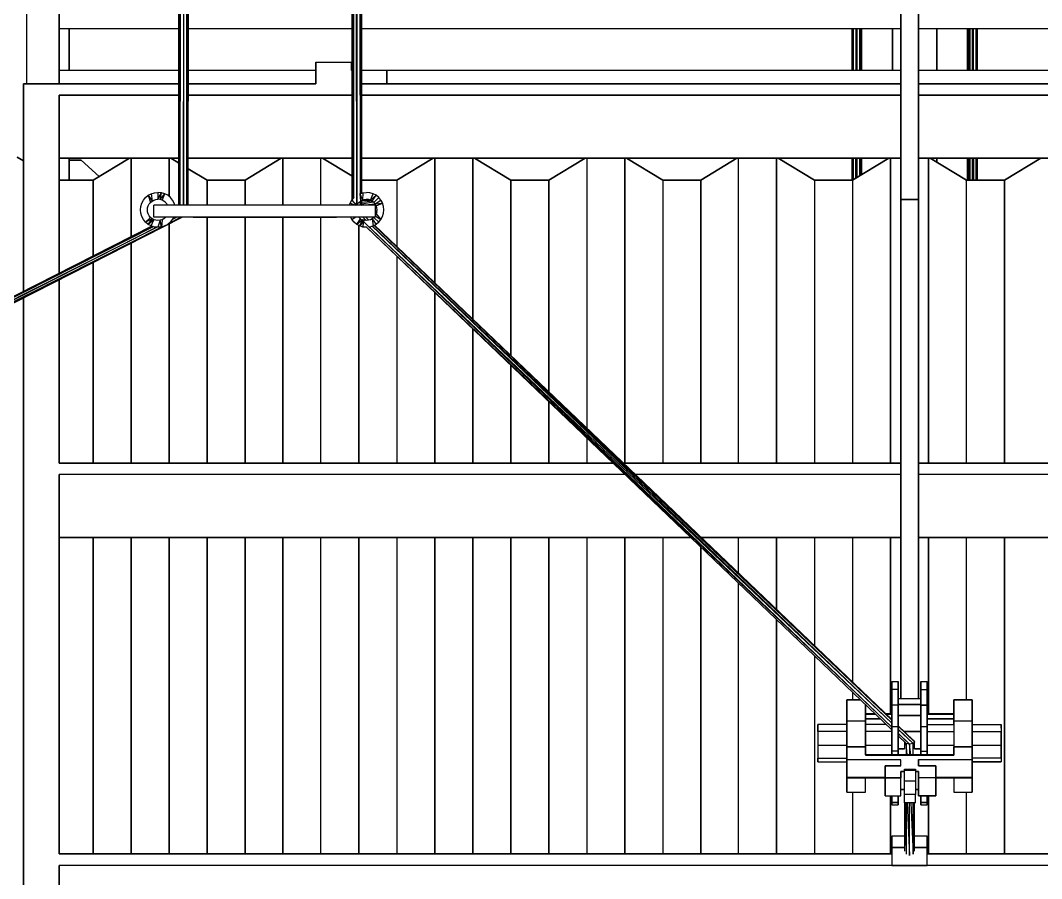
# Model space of a CAD drawing. Extents: x -32 to 51.8, y -51.6 to -5.5.
# Drawn here: x -14.741 to -12.436, y -44.652 to -42.716 of the extents above; entities that cross this region are included whole.
import ezdxf

# ---------------------------------------------------------------- set-up
doc = ezdxf.new("R2010")
doc.units = 0
doc.header["$MEASUREMENT"] = 0
doc.layers.get('0').update_dxf_attribs({"linetype": 'CONTINUOUS'})
doc.layers.add('hachures', color=5, linetype='CONTINUOUS')

msp = doc.modelspace()

# ---------------------------------------------------------------- linework, layer by layer
for p, q in [((-14.3803, -38.3843), (-14.3844, -43.1334)), ((-14.3836, -38.3844), (-14.3844, -43.1334)), ((-14.3803, -38.3843), (-14.3811, -43.1334)), ((-14.3723, -38.3843), (-14.3811, -43.1334)), ((-14.3723, -38.3843), (-14.3731, -43.1334)), ((-14.3731, -43.1334), (-14.3644, -38.3843)), ((-14.3652, -43.1334), (-14.3644, -38.3843)), ((-14.3652, -43.1334), (-14.3611, -38.3844)), ((-14.3619, -43.1334), (-14.3611, -38.3844)), ((-13.9893, -43.1177), (-13.9937, -38.3844)), ((-13.9937, -38.3844), (-13.9926, -43.1217)), ((-13.9814, -43.1334), (-13.9904, -38.3844)), ((-13.9904, -38.3844), (-13.9893, -43.1177)), ((-13.9735, -43.1068), (-13.9825, -38.3845)), ((-13.9825, -38.3845), (-13.9813, -43.1334)), ((-13.9734, -43.1068), (-13.9745, -38.3844)), ((-13.9701, -43.1058), (-13.9745, -38.3844)), ((-13.9701, -43.1058), (-13.9712, -38.3844)), ((-12.7536, -43.1207), (-12.7536, -41.2391)), ((-12.7536, -41.2391), (-12.7536, -43.1207)), ((-12.714, -43.1207), (-12.714, -41.2391)), ((-12.714, -41.2391), (-12.714, -43.1207)), ((-12.7536, -41.2813), (-12.7536, -43.0952)), ((-12.7536, -43.0952), (-12.7536, -42.5372)), ((-14.7272, -42.6379), (-14.7272, -42.8592)), ((-14.6538, -42.6379), (-14.6538, -42.8292)), ((-14.6538, -42.8592), (-14.6538, -42.6379)), ((-14.6538, -42.6379), (-14.6538, -42.8592)), ((-12.7536, -42.6379), (-12.7536, -43.1375)), ((-14.3843, -42.7353), (-14.6538, -42.7353)), ((-14.6308, -42.7353), (-14.6308, -42.8292)), ((-14.6308, -42.7353), (-14.6308, -42.8292)), ((-14.6308, -42.8292), (-14.6308, -42.7353)), ((-13.9927, -42.7353), (-14.3618, -42.7353)), ((-12.7536, -42.7353), (-13.9702, -42.7353)), ((-12.8643, -42.7353), (-12.8643, -42.8292)), ((-12.8617, -42.8292), (-12.8616, -42.7353)), ((-12.861, -42.7353), (-12.861, -42.8292)), ((-12.8547, -42.8292), (-12.8546, -42.7353)), ((-12.853, -42.7353), (-12.853, -42.8292)), ((-12.8466, -42.7353), (-12.8467, -42.8292)), ((-12.8451, -42.7353), (-12.8451, -42.8292)), ((-12.8424, -42.7353), (-12.8425, -42.8292)), ((-12.8418, -42.8292), (-12.8418, -42.7353)), ((-12.7723, -42.7353), (-12.7723, -42.8292)), ((-12.7723, -42.8292), (-12.7723, -42.7353)), ((-12.7723, -42.8292), (-12.7723, -42.7353)), ((-12.7723, -42.8292), (-12.7723, -42.7353)), ((-12.7723, -42.8292), (-12.7723, -42.7353)), ((-10.8138, -42.7353), (-12.714, -42.7353)), ((-12.6723, -42.7353), (-12.6723, -42.8292)), ((-12.6723, -42.8292), (-12.6723, -42.7353)), ((-12.6028, -42.8292), (-12.6028, -42.7353)), ((-12.6022, -42.8292), (-12.6022, -42.7353)), ((-12.5995, -42.8292), (-12.5995, -42.7353)), ((-12.598, -42.7353), (-12.5979, -42.8292)), ((-12.5916, -42.8292), (-12.5916, -42.7353)), ((-12.5901, -42.7353), (-12.59, -42.8292)), ((-12.5836, -42.8292), (-12.5836, -42.7353)), ((-12.583, -42.7353), (-12.583, -42.8292)), ((-12.5803, -42.8292), (-12.5803, -42.7353)), ((-14.0738, -42.8105), (-14.0738, -42.8592)), ((-14.0738, -42.8592), (-14.0738, -42.8105)), ((-14.0738, -42.8105), (-13.9938, -42.8105)), ((-14.0738, -42.8105), (-14.0738, -42.8592)), ((-13.9938, -42.8105), (-13.9938, -42.8292)), ((-13.9938, -42.8292), (-13.9938, -42.8105)), ((-13.9938, -42.8105), (-13.9938, -42.8292)), ((-14.3843, -42.8292), (-14.6538, -42.8292)), ((-14.6538, -42.8592), (-14.6538, -42.8292)), ((-14.0738, -42.8292), (-14.3618, -42.8292)), ((-13.9927, -42.8292), (-13.9938, -42.8292)), ((-13.9138, -42.8292), (-13.9702, -42.8292)), ((-12.7536, -42.8292), (-13.9138, -42.8292)), ((-13.9138, -42.8592), (-13.9138, -42.8292)), ((-13.9138, -42.8292), (-13.9138, -42.8592)), ((-11.5538, -42.8292), (-12.714, -42.8292)), ((-14.6538, -42.8592), (-14.7338, -42.8592)), ((-14.7338, -42.8851), (-14.7338, -42.8592)), ((-14.7338, -42.8592), (-14.6538, -42.8592)), ((-14.7338, -42.8592), (-14.7338, -42.8851)), ((-14.7338, -42.8638), (-14.7338, -42.8854)), ((-14.7338, -42.8638), (-14.7338, -42.8638)), ((-14.7338, -42.8854), (-14.7338, -42.8638)), ((-14.3843, -42.8592), (-14.6538, -42.8592)), ((-14.6538, -42.8592), (-14.3843, -42.8592)), ((-14.0738, -42.8592), (-14.3618, -42.8592)), ((-14.3618, -42.8592), (-14.0738, -42.8592)), ((-13.9938, -42.8592), (-13.9927, -42.8592)), ((-13.9927, -42.8592), (-13.9938, -42.8592)), ((-13.9702, -42.8592), (-12.7536, -42.8592)), ((-12.7536, -42.8592), (-13.9702, -42.8592)), ((-12.714, -42.8592), (-11.4738, -42.8592)), ((-11.4738, -42.8592), (-12.714, -42.8592)), ((-14.7338, -42.8851), (-14.7338, -43.0011)), ((-14.7338, -43.3272), (-14.7338, -42.8851)), ((-14.7338, -43.0011), (-14.7338, -42.8851)), ((-14.7338, -42.8851), (-14.7338, -43.3272)), ((-14.7338, -42.8854), (-14.7338, -42.918)), ((-14.7338, -42.8854), (-14.7338, -42.8854)), ((-14.7338, -42.918), (-14.7338, -42.8854)), ((-14.7338, -42.8854), (-14.7338, -42.8854)), ((-14.3843, -42.8851), (-14.6538, -42.8851)), ((-14.6538, -42.8851), (-14.6538, -43.2867)), ((-14.6538, -42.8851), (-14.6538, -42.8851)), ((-14.6538, -42.8851), (-14.3843, -42.8851)), ((-14.6538, -43.2867), (-14.6538, -42.8851)), ((-14.0738, -42.8851), (-14.3618, -42.8851)), ((-14.3618, -42.8851), (-14.0738, -42.8851)), ((-13.9938, -42.8851), (-14.0738, -42.8851)), ((-14.0738, -42.8851), (-13.9938, -42.8851)), ((-13.9926, -42.8851), (-13.9938, -42.8851)), ((-13.9938, -42.8851), (-13.9926, -42.8851)), ((-12.7536, -42.8851), (-13.9702, -42.8851)), ((-13.9702, -42.8851), (-12.7536, -42.8851)), ((-11.4738, -42.8851), (-12.714, -42.8851)), ((-12.714, -42.8851), (-11.4738, -42.8851)), ((-14.7338, -42.918), (-14.7338, -42.9425)), ((-14.7338, -42.918), (-14.7338, -42.918)), ((-14.7338, -42.918), (-14.7338, -42.918)), ((-14.7338, -42.9425), (-14.7338, -42.9425)), ((-14.7338, -42.9425), (-14.7338, -42.9446)), ((-14.7338, -42.9446), (-14.7338, -42.9446)), ((-14.7338, -43.0011), (-14.7338, -43.0011)), ((-14.7338, -43.0011), (-14.7338, -43.0011)), ((-14.7338, -43.0011), (-14.7338, -43.027)), ((-14.7338, -43.027), (-14.7338, -43.0011)), ((-14.7338, -43.0334), (-14.7482, -43.0247)), ((-14.7482, -43.0247), (-14.7338, -43.0334)), ((-14.7338, -43.027), (-14.7338, -43.3272)), ((-14.7338, -43.3272), (-14.7338, -43.027)), ((-14.6538, -43.027), (-14.3844, -43.027)), ((-14.3844, -43.027), (-14.6538, -43.027)), ((-14.6308, -43.027), (-14.6308, -43.0764)), ((-14.6308, -43.027), (-14.6308, -43.0764)), ((-14.6308, -43.0764), (-14.6308, -43.027)), ((-14.6041, -43.0315), (-14.6308, -43.0315)), ((-14.6308, -43.0315), (-14.6041, -43.0315)), ((-14.6041, -43.0315), (-14.6041, -43.0315)), ((-14.5631, -43.0681), (-14.6041, -43.0315)), ((-14.6041, -43.0315), (-14.6041, -43.0315)), ((-14.6041, -43.0315), (-14.5631, -43.0681)), ((-14.4949, -43.027), (-14.5768, -43.0764)), ((-14.5768, -43.0764), (-14.4949, -43.027)), ((-14.4053, -43.027), (-14.4053, -43.1135)), ((-14.3844, -43.0374), (-14.4015, -43.027)), ((-14.4015, -43.027), (-14.3844, -43.0374)), ((-14.3619, -43.027), (-14.0738, -43.027)), ((-14.0738, -43.027), (-14.3619, -43.027)), ((-14.152, -43.027), (-14.2339, -43.0764)), ((-14.2339, -43.0764), (-14.152, -43.027)), ((-14.0738, -43.027), (-13.9938, -43.027)), ((-13.9938, -43.027), (-14.0738, -43.027)), ((-14.0587, -43.027), (-13.9926, -43.0668)), ((-13.9926, -43.0668), (-14.0587, -43.027)), ((-13.9938, -43.027), (-13.9926, -43.027)), ((-13.9926, -43.027), (-13.9938, -43.027)), ((-13.9701, -43.027), (-12.7536, -43.027)), ((-12.7536, -43.027), (-13.9701, -43.027)), ((-13.8911, -43.0764), (-13.8091, -43.027)), ((-13.8092, -43.027), (-13.8911, -43.0764)), ((-13.6339, -43.0764), (-13.7158, -43.027)), ((-13.7158, -43.027), (-13.6339, -43.0764)), ((-13.5482, -43.0764), (-13.4663, -43.027)), ((-13.4663, -43.027), (-13.5482, -43.0764)), ((-13.373, -43.027), (-13.2911, -43.0764)), ((-13.2911, -43.0764), (-13.373, -43.027)), ((-13.2053, -43.0764), (-13.1234, -43.027)), ((-13.1234, -43.027), (-13.2053, -43.0764)), ((-13.0301, -43.027), (-12.9482, -43.0764)), ((-12.9482, -43.0764), (-13.0301, -43.027)), ((-12.8643, -43.027), (-12.8643, -43.0764)), ((-12.8625, -43.0764), (-12.7806, -43.027)), ((-12.7806, -43.027), (-12.8625, -43.0764)), ((-12.8618, -43.0759), (-12.8618, -43.027)), ((-12.861, -43.027), (-12.861, -43.0755)), ((-12.855, -43.0718), (-12.8549, -43.027)), ((-12.853, -43.027), (-12.853, -43.0707)), ((-12.8469, -43.027), (-12.847, -43.067)), ((-12.8451, -43.027), (-12.8451, -43.0659)), ((-12.8426, -43.027), (-12.8426, -43.0644)), ((-12.8418, -43.0639), (-12.8418, -43.027)), ((-12.7768, -43.027), (-12.7768, -43.7149)), ((-12.7768, -43.7149), (-12.7768, -43.027)), ((-12.7536, -43.0952), (-12.7536, -43.0311)), ((-12.714, -43.027), (-11.4738, -43.027)), ((-11.4738, -43.027), (-12.714, -43.027)), ((-12.691, -43.7149), (-12.6911, -43.027)), ((-12.6873, -43.027), (-12.6053, -43.0764)), ((-12.6053, -43.0764), (-12.6873, -43.027)), ((-12.6723, -43.027), (-12.6723, -43.036)), ((-12.6723, -43.036), (-12.6723, -43.027)), ((-12.6028, -43.0764), (-12.6028, -43.027)), ((-12.602, -43.0764), (-12.6021, -43.027)), ((-12.5995, -43.0764), (-12.5995, -43.027)), ((-12.5977, -43.027), (-12.5976, -43.0764)), ((-12.5916, -43.0764), (-12.5916, -43.027)), ((-12.5897, -43.027), (-12.5897, -43.0764)), ((-12.5836, -43.0764), (-12.5836, -43.027)), ((-12.5829, -43.027), (-12.5828, -43.0764)), ((-12.5803, -43.0764), (-12.5803, -43.027)), ((-12.4377, -43.027), (-12.5196, -43.0764)), ((-12.5196, -43.0764), (-12.4377, -43.027)), ((-14.3196, -43.0764), (-14.3619, -43.0509)), ((-14.3619, -43.0509), (-14.3196, -43.0764)), ((-14.5768, -43.0764), (-14.6538, -43.0764)), ((-14.6538, -43.0764), (-14.5768, -43.0764)), ((-14.2339, -43.0764), (-14.3196, -43.0764)), ((-14.3196, -43.0764), (-14.2339, -43.0764)), ((-13.9701, -43.0764), (-13.8911, -43.0764)), ((-13.8911, -43.0764), (-13.9701, -43.0764)), ((-13.5482, -43.0764), (-13.6339, -43.0764)), ((-13.6339, -43.0764), (-13.5482, -43.0764)), ((-13.2911, -43.0764), (-13.2053, -43.0764)), ((-13.2053, -43.0764), (-13.2911, -43.0764)), ((-12.9482, -43.0764), (-12.8625, -43.0764)), ((-12.8625, -43.0764), (-12.9482, -43.0764)), ((-12.6053, -43.0764), (-12.5196, -43.0764)), ((-12.5196, -43.0764), (-12.6053, -43.0764)), ((-14.4455, -43.1073), (-14.4381, -43.105)), ((-14.4381, -43.105), (-14.4304, -43.1043)), ((-14.4304, -43.1043), (-14.4304, -43.1197)), ((-14.4227, -43.105), (-14.4304, -43.1043)), ((-14.4304, -43.1197), (-14.4227, -43.105)), ((-14.4257, -43.1202), (-14.4227, -43.105)), ((-14.4153, -43.1073), (-14.4227, -43.105)), ((-13.975, -43.1073), (-13.9676, -43.105)), ((-13.9676, -43.105), (-13.9691, -43.1216)), ((-13.9676, -43.105), (-13.9599, -43.1043)), ((-13.9522, -43.105), (-13.9599, -43.1043)), ((-13.9448, -43.1073), (-13.9522, -43.105)), ((-12.7536, -43.0952), (-12.7536, -43.0952)), ((-12.7536, -43.0952), (-12.7536, -43.0952)), ((-12.7536, -43.1375), (-12.7536, -43.0952)), ((-14.4668, -43.1286), (-14.4632, -43.1218)), ((-14.4632, -43.1218), (-14.4583, -43.1158)), ((-14.4583, -43.1158), (-14.4523, -43.1109)), ((-14.4523, -43.1109), (-14.4455, -43.1073)), ((-14.4523, -43.1109), (-14.4474, -43.1268)), ((-14.4523, -43.1109), (-14.4437, -43.1238)), ((-14.4503, -43.1304), (-14.4474, -43.1268)), ((-14.4474, -43.1268), (-14.4437, -43.1238)), ((-14.4455, -43.1073), (-14.4437, -43.1238)), ((-14.4437, -43.1238), (-14.4396, -43.1216)), ((-14.4396, -43.1216), (-14.4351, -43.1202)), ((-14.4351, -43.1202), (-14.4304, -43.1197)), ((-14.4257, -43.1202), (-14.4304, -43.1197)), ((-14.4257, -43.1202), (-14.4153, -43.1073)), ((-14.4212, -43.1216), (-14.4257, -43.1202)), ((-14.4212, -43.1216), (-14.4153, -43.1073)), ((-14.4171, -43.1238), (-14.4212, -43.1216)), ((-14.4134, -43.1268), (-14.4171, -43.1238)), ((-14.4085, -43.1109), (-14.4153, -43.1073)), ((-14.4105, -43.1304), (-14.4134, -43.1268)), ((-14.4025, -43.1158), (-14.4085, -43.1109)), ((-14.3976, -43.1218), (-14.4025, -43.1158)), ((-14.394, -43.1286), (-14.3976, -43.1218)), ((-13.9963, -43.1286), (-13.9927, -43.1218)), ((-13.9927, -43.1218), (-13.9878, -43.1158)), ((-13.9927, -43.1218), (-13.983, -43.1334)), ((-13.9798, -43.1304), (-13.9769, -43.1268)), ((-13.9769, -43.1268), (-13.9732, -43.1238)), ((-13.975, -43.1073), (-13.9732, -43.1238)), ((-13.975, -43.1073), (-13.9691, -43.1216)), ((-13.9734, -43.1334), (-13.9735, -43.124)), ((-13.9734, -43.1334), (-13.9734, -43.1239)), ((-13.9732, -43.1238), (-13.9691, -43.1216)), ((-13.9701, -43.1334), (-13.9701, -43.1221)), ((-13.9701, -43.1334), (-13.9701, -43.1221)), ((-13.9701, -43.126), (-13.9466, -43.1237)), ((-13.9701, -43.1304), (-13.9447, -43.1253)), ((-13.9696, -43.1218), (-13.9502, -43.1218)), ((-13.9691, -43.1216), (-13.9646, -43.1202)), ((-13.9646, -43.1202), (-13.9599, -43.1197)), ((-13.9552, -43.1202), (-13.9599, -43.1197)), ((-13.9507, -43.1216), (-13.9552, -43.1202)), ((-13.9507, -43.1216), (-13.9448, -43.1073)), ((-13.9507, -43.1216), (-13.938, -43.1109)), ((-13.9466, -43.1238), (-13.9507, -43.1216)), ((-13.9466, -43.1238), (-13.938, -43.1109)), ((-13.9429, -43.1268), (-13.9466, -43.1238)), ((-13.938, -43.1109), (-13.9448, -43.1073)), ((-13.9429, -43.1268), (-13.932, -43.1158)), ((-13.94, -43.1304), (-13.9429, -43.1268)), ((-13.94, -43.1304), (-13.9271, -43.1218)), ((-13.932, -43.1158), (-13.938, -43.1109)), ((-13.9271, -43.1218), (-13.932, -43.1158)), ((-13.9271, -43.1218), (-13.9235, -43.1286)), ((-13.9235, -43.1286), (-13.9271, -43.1218)), ((-12.7535, -44.2463), (-12.7536, -43.1207)), ((-12.7536, -43.1207), (-12.714, -43.1207)), ((-12.714, -43.1207), (-12.7536, -43.1207)), ((-12.7536, -43.1207), (-12.7536, -44.2463)), ((-12.714, -44.2463), (-12.714, -43.1207)), ((-12.714, -43.1207), (-12.714, -43.1207)), ((-12.714, -43.1207), (-12.714, -44.2463)), ((-14.4698, -43.1437), (-14.4691, -43.136)), ((-14.4691, -43.1514), (-14.4698, -43.1437)), ((-14.4691, -43.136), (-14.4668, -43.1286)), ((-14.4544, -43.1437), (-14.4539, -43.139)), ((-14.4539, -43.1484), (-14.4544, -43.1437)), ((-14.4539, -43.139), (-14.4526, -43.1345)), ((-14.4526, -43.1529), (-14.4539, -43.1484)), ((-14.4526, -43.1345), (-14.4503, -43.1304)), ((-14.3629, -43.1334), (-14.4396, -43.1334)), ((-14.4396, -43.1605), (-14.4396, -43.1334)), ((-14.4088, -43.1334), (-14.4105, -43.1304)), ((-14.3925, -43.1334), (-14.394, -43.1286)), ((-14.3513, -43.1334), (-14.3629, -43.1334)), ((-14.0271, -43.1334), (-14.3513, -43.1334)), ((-14.0168, -43.1334), (-14.0271, -43.1334)), ((-13.9402, -43.1334), (-14.0168, -43.1334)), ((-13.9978, -43.1334), (-13.9963, -43.1286)), ((-13.9963, -43.1286), (-13.9847, -43.1334)), ((-13.9701, -43.1332), (-13.9401, -43.1303)), ((-13.9402, -43.1334), (-13.9402, -43.1605)), ((-13.9402, -43.136), (-13.9373, -43.136)), ((-13.9402, -43.1379), (-13.9368, -43.1376)), ((-13.9402, -43.1457), (-13.9361, -43.1452)), ((-13.94, -43.1304), (-13.9235, -43.1286)), ((-13.9377, -43.1345), (-13.94, -43.1304)), ((-13.9377, -43.1345), (-13.9235, -43.1286)), ((-13.9364, -43.139), (-13.9377, -43.1345)), ((-13.9364, -43.1484), (-13.9377, -43.1529)), ((-13.9359, -43.1437), (-13.9364, -43.139)), ((-13.9364, -43.1484), (-13.9359, -43.1437)), ((-13.9235, -43.1286), (-13.9235, -43.1286)), ((-13.9212, -43.136), (-13.9235, -43.1286)), ((-13.9212, -43.136), (-13.9235, -43.1286)), ((-13.9205, -43.1437), (-13.9212, -43.136)), ((-13.9212, -43.1514), (-13.9205, -43.1437)), ((-12.7536, -43.1375), (-12.7536, -43.1629)), ((-12.7536, -43.1629), (-12.7536, -43.1375)), ((-16.6873, -44.3317), (-14.3758, -43.1605)), ((-16.6873, -44.3294), (-14.3758, -43.1605)), ((-14.4668, -43.1588), (-14.4691, -43.1514)), ((-14.4632, -43.1656), (-14.4668, -43.1588)), ((-14.4583, -43.1716), (-14.4632, -43.1656)), ((-14.4583, -43.1716), (-14.4474, -43.1607)), ((-14.4437, -43.1637), (-14.4583, -43.1716)), ((-14.4523, -43.1765), (-14.4583, -43.1716)), ((-14.4503, -43.157), (-14.4526, -43.1529)), ((-14.4523, -43.1765), (-14.4437, -43.1637)), ((-14.4396, -43.1659), (-14.4523, -43.1765)), ((-14.4474, -43.1607), (-14.4503, -43.157)), ((-14.4437, -43.1637), (-14.4474, -43.1607)), ((-14.4455, -43.1801), (-14.4396, -43.1659)), ((-14.4396, -43.1659), (-14.4437, -43.1637)), ((-14.3629, -43.1605), (-14.4396, -43.1605)), ((-14.4351, -43.1672), (-14.4396, -43.1659)), ((-14.4304, -43.1677), (-14.4351, -43.1672)), ((-14.4257, -43.1672), (-14.4304, -43.1677)), ((-14.4257, -43.1672), (-14.4304, -43.1831)), ((-14.4212, -43.1659), (-14.4257, -43.1672)), ((-14.4227, -43.1824), (-14.4257, -43.1672)), ((-14.4212, -43.1659), (-14.4227, -43.1824)), ((-14.4171, -43.1637), (-14.4212, -43.1659)), ((-14.4134, -43.1607), (-14.4171, -43.1637)), ((-14.4133, -43.1605), (-14.4134, -43.1607)), ((-14.4025, -43.1716), (-14.4085, -43.1765)), ((-14.4054, -43.174), (-14.3788, -43.1605)), ((-14.4051, -43.1737), (-14.3789, -43.1605)), ((-14.4025, -43.1716), (-14.3976, -43.1656)), ((-14.3976, -43.1656), (-14.3949, -43.1605)), ((-14.3885, -43.1605), (-14.3973, -43.1649)), ((-14.3972, -43.1648), (-14.3886, -43.1605)), ((-14.3513, -43.1605), (-14.3629, -43.1605)), ((-14.0271, -43.1605), (-14.3513, -43.1605)), ((-14.3513, -43.1605), (-14.0271, -43.1605)), ((-14.0168, -43.1605), (-14.0271, -43.1605)), ((-13.9402, -43.1605), (-14.0168, -43.1605)), ((-13.9927, -43.1656), (-13.9954, -43.1605)), ((-13.9927, -43.1656), (-13.985, -43.1605)), ((-13.9878, -43.1716), (-13.9927, -43.1656)), ((-13.9818, -43.1765), (-13.9878, -43.1716)), ((-13.9818, -43.1765), (-13.9732, -43.1637)), ((-13.9691, -43.1659), (-13.9818, -43.1765)), ((-12.774, -44.302), (-13.9771, -43.1605)), ((-13.9771, -43.1605), (-12.774, -44.3109)), ((-13.975, -43.1801), (-13.9691, -43.1659)), ((-13.9646, -43.1672), (-13.975, -43.1801)), ((-13.9646, -43.1672), (-13.9691, -43.1659)), ((-13.9603, -43.1677), (-13.9678, -43.1605)), ((-13.9602, -43.1677), (-13.9678, -43.1605)), ((-13.9676, -43.1824), (-13.9646, -43.1672)), ((-13.9599, -43.1677), (-13.9646, -43.1672)), ((-13.9543, -43.167), (-13.9611, -43.1605)), ((-13.9543, -43.167), (-13.9611, -43.1605)), ((-13.961, -43.1605), (-13.9543, -43.1669)), ((-13.9552, -43.1672), (-13.9599, -43.1677)), ((-13.9507, -43.1659), (-13.9552, -43.1672)), ((-13.9466, -43.1637), (-13.9507, -43.1659)), ((-13.9429, -43.1607), (-13.9466, -43.1637)), ((-13.9466, -43.1637), (-13.9448, -43.1801)), ((-13.9466, -43.1637), (-13.938, -43.1765)), ((-13.9428, -43.1605), (-13.9429, -43.1607)), ((-13.9429, -43.1607), (-13.932, -43.1716)), ((-13.9402, -43.1514), (-13.9373, -43.1514)), ((-13.9402, -43.1533), (-13.9378, -43.153)), ((-13.9402, -43.1552), (-13.9388, -43.1549)), ((-13.94, -43.157), (-13.9402, -43.1573)), ((-13.9377, -43.1529), (-13.94, -43.157)), ((-13.94, -43.157), (-13.9271, -43.1656)), ((-13.932, -43.1716), (-13.938, -43.1765)), ((-13.9377, -43.1529), (-13.9271, -43.1656)), ((-13.932, -43.1716), (-13.9271, -43.1656)), ((-13.9271, -43.1656), (-13.9235, -43.1588)), ((-13.9235, -43.1588), (-13.9212, -43.1514)), ((-12.7536, -43.1629), (-12.7535, -44.2463)), ((-12.7536, -44.2463), (-12.7536, -43.1629)), ((-14.4441, -43.1806), (-16.6873, -44.3157)), ((-14.4408, -43.1815), (-16.6873, -44.3157)), ((-16.6873, -44.3181), (-14.4408, -43.1816)), ((-16.6873, -44.3294), (-14.421, -43.1819)), ((-16.6873, -44.3238), (-14.4217, -43.1821)), ((-14.4328, -43.1829), (-16.6873, -44.3237)), ((-16.6873, -44.3181), (-14.4331, -43.1829)), ((-14.4455, -43.1801), (-14.4523, -43.1765)), ((-14.4381, -43.1824), (-14.4455, -43.1801)), ((-14.4304, -43.1831), (-14.4381, -43.1824)), ((-14.4227, -43.1824), (-14.4304, -43.1831)), ((-14.4153, -43.1801), (-14.4227, -43.1824)), ((-14.4085, -43.1765), (-14.4153, -43.1801)), ((-13.975, -43.1801), (-13.9818, -43.1765)), ((-13.9676, -43.1824), (-13.975, -43.1801)), ((-13.9599, -43.1831), (-13.9676, -43.1824)), ((-13.96, -43.1831), (-12.774, -44.3169)), ((-12.774, -44.3111), (-13.9599, -43.1831)), ((-13.9522, -43.1824), (-13.9539, -43.1825)), ((-13.9448, -43.1801), (-13.9522, -43.1824)), ((-12.774, -44.3017), (-13.9467, -43.1807)), ((-12.774, -44.2948), (-13.9465, -43.1807)), ((-13.938, -43.1765), (-13.9448, -43.1801)), ((-12.774, -44.2946), (-13.9421, -43.1787)), ((-12.774, -44.2937), (-13.9421, -43.1787)), ((-13.942, -43.1786), (-12.774, -44.2937)), ((-14.6538, -43.3014), (-14.6538, -43.7149)), ((-14.6538, -43.7149), (-14.6538, -43.3014)), ((-14.7338, -43.7149), (-14.7338, -43.3419)), ((-14.7338, -43.3419), (-14.7338, -43.8568)), ((-14.7338, -43.3419), (-14.7338, -43.7149)), ((-14.7338, -43.8568), (-14.7338, -43.3419)), ((-14.7338, -43.7409), (-14.7338, -43.7149)), ((-14.7338, -43.7149), (-14.7338, -43.7409)), ((-14.6538, -43.7149), (-13.4037, -43.7149)), ((-13.4037, -43.7149), (-14.6538, -43.7149)), ((-13.3802, -43.7149), (-12.7535, -43.7149)), ((-12.7535, -43.7149), (-13.3802, -43.7149)), ((-12.714, -43.7149), (-10.8138, -43.7149)), ((-10.8138, -43.7149), (-12.714, -43.7149)), ((-14.7338, -44.5966), (-14.7338, -43.7409)), ((-14.7338, -43.7409), (-14.7338, -44.5966)), ((-13.3765, -43.7409), (-14.6538, -43.7409)), ((-14.6538, -43.7409), (-14.6538, -44.5966)), ((-14.6538, -44.5966), (-14.6538, -43.7409)), ((-12.7535, -43.7409), (-13.3531, -43.7409)), ((-10.8138, -43.7409), (-12.714, -43.7409)), ((-14.7338, -43.8568), (-14.7338, -43.8828)), ((-14.7338, -43.8828), (-14.7338, -43.8568)), ((-14.7338, -43.8828), (-14.7338, -44.7386)), ((-14.7338, -44.7385), (-14.7338, -43.8828)), ((-14.6538, -43.8828), (-13.2281, -43.8828)), ((-13.2281, -43.8828), (-14.6538, -43.8828)), ((-13.2044, -43.8828), (-12.7535, -43.8828)), ((-12.7535, -43.8828), (-13.2044, -43.8828)), ((-12.714, -43.8828), (-10.8138, -43.8828)), ((-10.8138, -43.8828), (-12.714, -43.8828)), ((-12.691, -44.2807), (-12.691, -43.8828)), ((-12.774, -44.2076), (-12.7595, -44.2076)), ((-12.774, -44.2262), (-12.774, -44.2076)), ((-12.774, -44.2076), (-12.774, -44.2127)), ((-12.7595, -44.2076), (-12.7595, -44.2262)), ((-12.7595, -44.2262), (-12.7595, -44.2076)), ((-12.7084, -44.2076), (-12.694, -44.2076)), ((-12.7084, -44.2262), (-12.7084, -44.2076)), ((-12.7084, -44.2076), (-12.7084, -44.2127)), ((-12.7084, -44.2127), (-12.7084, -44.2076)), ((-12.7084, -44.2076), (-12.7084, -44.2262)), ((-12.694, -44.2076), (-12.694, -44.2262)), ((-12.694, -44.2262), (-12.694, -44.2076)), ((-12.8625, -44.2323), (-12.8625, -44.249)), ((-12.774, -44.2127), (-12.774, -44.2358)), ((-12.7595, -44.2262), (-12.774, -44.2262)), ((-12.774, -44.2609), (-12.774, -44.2262)), ((-12.774, -44.2262), (-12.774, -44.2609)), ((-12.7595, -44.2262), (-12.7595, -44.2609)), ((-12.7595, -44.2609), (-12.7595, -44.2262)), ((-12.7084, -44.2127), (-12.7084, -44.2127)), ((-12.7084, -44.2127), (-12.7084, -44.2127)), ((-12.7084, -44.2127), (-12.7084, -44.2358)), ((-12.7084, -44.2358), (-12.7084, -44.2127)), ((-12.7084, -44.2262), (-12.694, -44.2262)), ((-12.7084, -44.2609), (-12.7084, -44.2262)), ((-12.7084, -44.2262), (-12.7084, -44.2609)), ((-12.694, -44.2262), (-12.694, -44.2609)), ((-12.694, -44.2609), (-12.694, -44.2262)), ((-12.8752, -44.2619), (-12.8752, -44.249)), ((-12.8752, -44.249), (-12.845, -44.249)), ((-12.8752, -44.249), (-12.8752, -44.2619)), ((-12.845, -44.249), (-12.8752, -44.249)), ((-12.8752, -44.249), (-12.8752, -44.3045)), ((-12.774, -44.2358), (-12.774, -44.2358)), ((-12.774, -44.2358), (-12.774, -44.2778)), ((-12.7595, -44.2463), (-12.7084, -44.2463)), ((-12.7084, -44.2358), (-12.7084, -44.2358)), ((-12.7084, -44.2358), (-12.7084, -44.2463)), ((-12.7084, -44.2463), (-12.7084, -44.2598)), ((-12.5923, -44.249), (-12.6342, -44.249)), ((-12.6342, -44.249), (-12.6342, -44.2619)), ((-12.6342, -44.2619), (-12.6342, -44.249)), ((-12.6342, -44.249), (-12.5923, -44.249)), ((-12.5923, -44.2619), (-12.5923, -44.249)), ((-12.5923, -44.249), (-12.5923, -44.2619)), ((-12.5923, -44.2619), (-12.5923, -44.249)), ((-12.5923, -44.249), (-12.5923, -44.2972)), ((-12.8752, -44.2972), (-12.8752, -44.2619)), ((-12.8752, -44.2619), (-12.8752, -44.2972)), ((-12.8752, -44.2807), (-12.8752, -44.2807)), ((-12.8752, -44.2807), (-12.8752, -44.3045)), ((-12.8333, -44.2619), (-12.8333, -44.2602)), ((-12.8333, -44.2602), (-12.8333, -44.2619)), ((-12.8333, -44.2602), (-12.8333, -44.2619)), ((-12.8333, -44.2972), (-12.8333, -44.2619)), ((-12.8333, -44.2619), (-12.8333, -44.2619)), ((-12.8333, -44.2619), (-12.8333, -44.2972)), ((-12.8118, -44.2807), (-12.8333, -44.2807)), ((-12.774, -44.2807), (-12.7876, -44.2807)), ((-12.7595, -44.2609), (-12.774, -44.2609)), ((-12.774, -44.3103), (-12.774, -44.2609)), ((-12.774, -44.2778), (-12.774, -44.2609)), ((-12.774, -44.2609), (-12.774, -44.3103)), ((-12.774, -44.2778), (-12.774, -44.2778)), ((-12.774, -44.2778), (-12.774, -44.2937)), ((-12.774, -44.2937), (-12.774, -44.2778)), ((-12.7084, -44.2598), (-12.7595, -44.2598)), ((-12.7595, -44.2598), (-12.7084, -44.2598)), ((-12.7595, -44.2609), (-12.7595, -44.3103)), ((-12.7595, -44.3103), (-12.7595, -44.2609)), ((-12.7084, -44.2609), (-12.694, -44.2609)), ((-12.7084, -44.3103), (-12.7084, -44.2609)), ((-12.694, -44.2609), (-12.7084, -44.2609)), ((-12.7084, -44.2609), (-12.7084, -44.3103)), ((-12.694, -44.2609), (-12.694, -44.2609)), ((-12.694, -44.2609), (-12.694, -44.3103)), ((-12.694, -44.3103), (-12.694, -44.2609)), ((-12.6342, -44.2807), (-12.694, -44.2807)), ((-12.6342, -44.2619), (-12.6342, -44.3045)), ((-12.6342, -44.2619), (-12.6342, -44.2972)), ((-12.6342, -44.2972), (-12.6342, -44.2619)), ((-12.6342, -44.2807), (-12.6342, -44.2807)), ((-12.5923, -44.2619), (-12.5923, -44.2972)), ((-12.5923, -44.2972), (-12.5923, -44.2619)), ((-12.5923, -44.2918), (-12.5923, -44.2807)), ((-12.5923, -44.2807), (-12.5923, -44.2972)), ((-12.8752, -44.2918), (-12.8752, -44.2814)), ((-12.8752, -44.2814), (-12.8752, -44.2814)), ((-12.8333, -44.2972), (-12.8752, -44.2972)), ((-12.8752, -44.3551), (-12.8752, -44.2972)), ((-12.8752, -44.2972), (-12.8752, -44.3551)), ((-12.8333, -44.2814), (-12.8111, -44.2814)), ((-12.8002, -44.2918), (-12.8333, -44.2918)), ((-12.8333, -44.2918), (-12.8002, -44.2918)), ((-12.8333, -44.3551), (-12.8333, -44.2972)), ((-12.8333, -44.2972), (-12.8333, -44.3551)), ((-12.7869, -44.2814), (-12.774, -44.2814)), ((-12.774, -44.2918), (-12.776, -44.2918)), ((-12.776, -44.2918), (-12.774, -44.2918)), ((-12.7595, -44.2848), (-12.7084, -44.2848)), ((-12.7084, -44.2848), (-12.7595, -44.2848)), ((-12.694, -44.2814), (-12.6342, -44.2814)), ((-12.6342, -44.2918), (-12.694, -44.2918)), ((-12.694, -44.2918), (-12.6342, -44.2918)), ((-12.6342, -44.2814), (-12.6342, -44.2814)), ((-12.6342, -44.3045), (-12.6342, -44.2918)), ((-12.6342, -44.2918), (-12.6342, -44.3045)), ((-12.6342, -44.2972), (-12.6342, -44.3551)), ((-12.5923, -44.2972), (-12.6342, -44.2972)), ((-12.5923, -44.2972), (-12.5923, -44.3551)), ((-12.5923, -44.3551), (-12.5923, -44.2972)), ((-12.9406, -44.3045), (-12.9406, -44.3207)), ((-12.8752, -44.3045), (-12.9406, -44.3045)), ((-12.9406, -44.3045), (-12.9406, -44.313)), ((-12.9406, -44.3207), (-12.9406, -44.3045)), ((-12.9406, -44.313), (-12.9406, -44.313)), ((-12.9406, -44.313), (-12.9406, -44.3414)), ((-12.9406, -44.3207), (-12.9406, -44.3522)), ((-12.8752, -44.3207), (-12.9406, -44.3207)), ((-12.787, -44.3045), (-12.8333, -44.3045)), ((-12.774, -44.3207), (-12.8333, -44.3207)), ((-12.774, -44.3103), (-12.774, -44.3646)), ((-12.774, -44.3169), (-12.774, -44.3207)), ((-12.774, -44.329), (-12.774, -44.3169)), ((-12.774, -44.3207), (-12.774, -44.3522)), ((-12.7595, -44.3103), (-12.774, -44.3103)), ((-12.774, -44.3646), (-12.774, -44.3103)), ((-12.7257, -44.3398), (-12.7595, -44.3075)), ((-12.7595, -44.3075), (-12.7257, -44.3398)), ((-12.7224, -44.3438), (-12.7595, -44.3084)), ((-12.7224, -44.3438), (-12.7595, -44.3085)), ((-12.7595, -44.3646), (-12.7595, -44.3103)), ((-12.7595, -44.3103), (-12.7595, -44.3646)), ((-12.7257, -44.3478), (-12.7595, -44.3155)), ((-12.7257, -44.3478), (-12.7595, -44.3157)), ((-12.7595, -44.3247), (-12.7336, -44.3495)), ((-12.7336, -44.3495), (-12.7595, -44.3249)), ((-12.7084, -44.3205), (-12.7459, -44.3205)), ((-12.7459, -44.3205), (-12.7084, -44.3205)), ((-12.694, -44.3103), (-12.7084, -44.3103)), ((-12.7084, -44.3646), (-12.7084, -44.3103)), ((-12.7084, -44.3103), (-12.7084, -44.3646)), ((-12.7084, -44.3205), (-12.7084, -44.3596)), ((-12.694, -44.3646), (-12.694, -44.3103)), ((-12.694, -44.3045), (-12.6342, -44.3045)), ((-12.694, -44.3103), (-12.694, -44.3646)), ((-12.694, -44.3207), (-12.6342, -44.3207)), ((-12.5923, -44.3045), (-12.5269, -44.3045)), ((-12.5923, -44.3207), (-12.5269, -44.3207)), ((-12.5269, -44.3045), (-12.5269, -44.3207)), ((-12.5269, -44.313), (-12.5269, -44.3045)), ((-12.5269, -44.3207), (-12.5269, -44.3522)), ((-12.5269, -44.3522), (-12.5269, -44.3207)), ((-12.9406, -44.3414), (-12.9406, -44.3414)), ((-12.9406, -44.3414), (-12.9406, -44.3729)), ((-12.774, -44.329), (-12.774, -44.329)), ((-12.774, -44.3735), (-12.774, -44.329)), ((-12.7595, -44.3307), (-12.7416, -44.3478)), ((-12.7449, -44.3447), (-12.7449, -44.3596)), ((-12.739, -44.3735), (-12.7416, -44.3478)), ((-12.7416, -44.3478), (-12.7416, -44.3735)), ((-12.7336, -44.3495), (-12.7416, -44.3478)), ((-12.7257, -44.3478), (-12.7336, -44.3495)), ((-12.7311, -44.3735), (-12.7336, -44.3495)), ((-12.7336, -44.3495), (-12.7336, -44.3735)), ((-12.7257, -44.3398), (-12.7224, -44.3438)), ((-12.7224, -44.3438), (-12.7257, -44.3478)), ((-12.7257, -44.3735), (-12.7257, -44.3478)), ((-12.7224, -44.3596), (-12.7224, -44.3438)), ((-12.9406, -44.3522), (-12.9406, -44.3806)), ((-12.8752, -44.3522), (-12.9406, -44.3522)), ((-12.9406, -44.3729), (-12.9406, -44.3729)), ((-12.9406, -44.3729), (-12.9406, -44.3729)), ((-12.9406, -44.3729), (-12.9406, -44.3892)), ((-12.8333, -44.3551), (-12.8752, -44.3551)), ((-12.8752, -44.3551), (-12.8752, -44.3735)), ((-12.8752, -44.3739), (-12.8752, -44.3555)), ((-12.8752, -44.3555), (-12.8333, -44.3555)), ((-12.774, -44.3522), (-12.8333, -44.3522)), ((-12.8333, -44.3735), (-12.8333, -44.3551)), ((-12.8333, -44.3555), (-12.8333, -44.3735)), ((-12.774, -44.3522), (-12.774, -44.3735)), ((-12.774, -44.3646), (-12.774, -44.3735)), ((-12.7595, -44.3646), (-12.774, -44.3646)), ((-12.774, -44.3735), (-12.774, -44.3646)), ((-12.7449, -44.3596), (-12.7595, -44.3596)), ((-12.7595, -44.3596), (-12.7449, -44.3596)), ((-12.7595, -44.3735), (-12.7595, -44.3646)), ((-12.7595, -44.3646), (-12.7595, -44.3735)), ((-12.7084, -44.3596), (-12.7224, -44.3596)), ((-12.7224, -44.3596), (-12.7084, -44.3596)), ((-12.7084, -44.3646), (-12.694, -44.3646)), ((-12.7084, -44.3735), (-12.7084, -44.3646)), ((-12.7084, -44.3646), (-12.7084, -44.3735)), ((-12.694, -44.3735), (-12.694, -44.3646)), ((-12.6342, -44.3522), (-12.694, -44.3522)), ((-12.694, -44.3646), (-12.694, -44.3735)), ((-12.6342, -44.3551), (-12.6342, -44.3735)), ((-12.5923, -44.3551), (-12.6342, -44.3551)), ((-12.6342, -44.3735), (-12.6342, -44.3555)), ((-12.6342, -44.3555), (-12.5923, -44.3555)), ((-12.5269, -44.3522), (-12.5923, -44.3522)), ((-12.5923, -44.3735), (-12.5923, -44.3551)), ((-12.5923, -44.3555), (-12.5923, -44.3739)), ((-12.5269, -44.3522), (-12.5269, -44.3806)), ((-12.5269, -44.3806), (-12.5269, -44.3522)), ((-12.9406, -44.3806), (-12.9406, -44.3892)), ((-12.9406, -44.3806), (-12.8752, -44.3806)), ((-12.9406, -44.3892), (-12.9406, -44.3806)), ((-12.9406, -44.3892), (-12.8752, -44.3892)), ((-12.8752, -44.3735), (-12.8752, -44.3838)), ((-12.8752, -44.3838), (-12.8752, -44.3739)), ((-12.8752, -44.4244), (-12.8752, -44.3838)), ((-12.8752, -44.3838), (-12.8333, -44.3838)), ((-12.8752, -44.3838), (-12.8752, -44.4244)), ((-12.8333, -44.3842), (-12.8752, -44.3842)), ((-12.8752, -44.3892), (-12.8752, -44.4095)), ((-12.8752, -44.4578), (-12.8752, -44.3957)), ((-12.8752, -44.3957), (-12.8752, -44.3957)), ((-12.8752, -44.3961), (-12.8752, -44.3961)), ((-12.8752, -44.3961), (-12.8752, -44.4145)), ((-12.7535, -44.3735), (-12.8333, -44.3735)), ((-12.8333, -44.3735), (-12.8333, -44.3739)), ((-12.8333, -44.3739), (-12.7535, -44.3739)), ((-12.8333, -44.3838), (-12.7535, -44.3838)), ((-12.7535, -44.3842), (-12.8333, -44.3842)), ((-12.714, -44.3735), (-12.7535, -44.3735)), ((-12.7535, -44.3739), (-12.714, -44.3739)), ((-12.7535, -44.3981), (-12.7535, -44.3842)), ((-12.6342, -44.3735), (-12.714, -44.3735)), ((-12.714, -44.3739), (-12.6342, -44.3739)), ((-12.714, -44.3981), (-12.714, -44.3838)), ((-12.714, -44.3838), (-12.714, -44.3842)), ((-12.714, -44.3842), (-12.714, -44.3838)), ((-12.714, -44.3838), (-12.6342, -44.3838)), ((-12.6342, -44.3842), (-12.714, -44.3842)), ((-12.714, -44.3842), (-12.714, -44.3981)), ((-12.6342, -44.3735), (-12.6342, -44.3739)), ((-12.6342, -44.3739), (-12.6342, -44.3735)), ((-12.6342, -44.3838), (-12.5923, -44.3838)), ((-12.5923, -44.3842), (-12.6342, -44.3842)), ((-12.5923, -44.3838), (-12.5923, -44.3735)), ((-12.5923, -44.3739), (-12.5923, -44.3838)), ((-12.5269, -44.3806), (-12.5923, -44.3806)), ((-12.5923, -44.4244), (-12.5923, -44.3838)), ((-12.5923, -44.3838), (-12.5923, -44.4244)), ((-12.5269, -44.3892), (-12.5923, -44.3892)), ((-12.5923, -44.3892), (-12.5269, -44.3892)), ((-12.5269, -44.3806), (-12.5269, -44.3892)), ((-12.8752, -44.4095), (-12.8752, -44.4095)), ((-12.8752, -44.4095), (-12.8752, -44.4224)), ((-12.8752, -44.4095), (-12.8752, -44.4095)), ((-12.7535, -44.3981), (-12.7888, -44.3981)), ((-12.7888, -44.3981), (-12.7888, -44.4112)), ((-12.7888, -44.4112), (-12.7888, -44.3981)), ((-12.7888, -44.3981), (-12.7535, -44.3981)), ((-12.7888, -44.4112), (-12.7888, -44.4386)), ((-12.7888, -44.4112), (-12.7888, -44.4252)), ((-12.7888, -44.4386), (-12.7888, -44.4112)), ((-12.7888, -44.4252), (-12.7888, -44.4112)), ((-12.7535, -44.4112), (-12.745, -44.4112)), ((-12.7535, -44.4252), (-12.7535, -44.4112)), ((-12.7535, -44.4112), (-12.7535, -44.4252)), ((-12.745, -44.4112), (-12.7535, -44.4112)), ((-12.7535, -44.4112), (-12.7535, -44.4252)), ((-12.745, -44.4085), (-12.745, -44.4052)), ((-12.745, -44.4052), (-12.7207, -44.4052)), ((-12.745, -44.4323), (-12.745, -44.4085)), ((-12.7207, -44.4085), (-12.745, -44.4085)), ((-12.7207, -44.4052), (-12.7207, -44.4085)), ((-12.7207, -44.4085), (-12.7207, -44.4323)), ((-12.7207, -44.4112), (-12.714, -44.4112)), ((-12.714, -44.4112), (-12.7207, -44.4112)), ((-12.714, -44.3981), (-12.6747, -44.3981)), ((-12.6747, -44.3981), (-12.714, -44.3981)), ((-12.714, -44.4112), (-12.714, -44.4518)), ((-12.714, -44.4112), (-12.714, -44.4252)), ((-12.714, -44.4518), (-12.714, -44.4112)), ((-12.714, -44.4252), (-12.714, -44.4112)), ((-12.6747, -44.3981), (-12.6747, -44.4112)), ((-12.6747, -44.4112), (-12.6747, -44.3981)), ((-12.6747, -44.3981), (-12.6747, -44.4112)), ((-12.6747, -44.4112), (-12.6747, -44.4252)), ((-12.6747, -44.4252), (-12.6747, -44.4112)), ((-12.8752, -44.4224), (-12.8752, -44.4578)), ((-12.8752, -44.4244), (-12.8752, -44.4248)), ((-12.8333, -44.4244), (-12.8752, -44.4244)), ((-12.8752, -44.4244), (-12.8752, -44.4244)), ((-12.8752, -44.4248), (-12.8333, -44.4248)), ((-12.8752, -44.4248), (-12.8752, -44.4578)), ((-12.7888, -44.4244), (-12.8333, -44.4244)), ((-12.8333, -44.4578), (-12.8333, -44.4248)), ((-12.8333, -44.4248), (-12.7888, -44.4248)), ((-12.7888, -44.4252), (-12.7888, -44.4658)), ((-12.7888, -44.4658), (-12.7888, -44.4252)), ((-12.7888, -44.4252), (-12.7535, -44.4252)), ((-12.7535, -44.4252), (-12.7888, -44.4252)), ((-12.7888, -44.4386), (-12.7888, -44.4386)), ((-12.7888, -44.4518), (-12.7888, -44.4386)), ((-12.7888, -44.4386), (-12.7888, -44.4386)), ((-12.7535, -44.4252), (-12.7535, -44.4252)), ((-12.7535, -44.4658), (-12.7535, -44.4252)), ((-12.745, -44.4625), (-12.745, -44.4323)), ((-12.7207, -44.4323), (-12.745, -44.4323)), ((-12.7207, -44.4323), (-12.7207, -44.4625)), ((-12.714, -44.4252), (-12.714, -44.4658)), ((-12.6747, -44.4252), (-12.714, -44.4252)), ((-12.714, -44.4658), (-12.714, -44.4252)), ((-12.714, -44.4386), (-12.714, -44.4386)), ((-12.714, -44.4386), (-12.714, -44.4386)), ((-12.6342, -44.4244), (-12.6747, -44.4244)), ((-12.6747, -44.4248), (-12.6342, -44.4248)), ((-12.6747, -44.4252), (-12.6747, -44.4658)), ((-12.6747, -44.4658), (-12.6747, -44.4252)), ((-12.5923, -44.4244), (-12.6342, -44.4244)), ((-12.6342, -44.4248), (-12.5923, -44.4248)), ((-12.6342, -44.4248), (-12.6342, -44.4578)), ((-12.6342, -44.4248), (-12.6342, -44.4578)), ((-12.5923, -44.4248), (-12.5923, -44.4244)), ((-12.5923, -44.4244), (-12.5923, -44.4578)), ((-12.5923, -44.4578), (-12.5923, -44.4248)), ((-12.8752, -44.4578), (-12.8333, -44.4578)), ((-12.7888, -44.4518), (-12.7888, -44.4658)), ((-12.7888, -44.4658), (-12.7888, -44.4518)), ((-12.7535, -44.4518), (-12.745, -44.4518)), ((-12.745, -44.4518), (-12.7535, -44.4518)), ((-12.745, -44.4815), (-12.745, -44.4625)), ((-12.7207, -44.4625), (-12.745, -44.4625)), ((-12.7207, -44.4518), (-12.714, -44.4518)), ((-12.714, -44.4518), (-12.7207, -44.4518)), ((-12.7207, -44.4815), (-12.7207, -44.4625)), ((-12.714, -44.4518), (-12.714, -44.4658)), ((-12.714, -44.4518), (-12.714, -44.4518)), ((-12.714, -44.4658), (-12.714, -44.4518)), ((-12.6342, -44.4578), (-12.5923, -44.4578)), ((-12.7888, -44.4658), (-12.7535, -44.4658)), ((-12.7767, -44.4658), (-12.7767, -44.5966)), ((-12.774, -44.4658), (-12.774, -44.4674)), ((-12.774, -44.4809), (-12.774, -44.4658)), ((-12.774, -44.4658), (-12.774, -44.4809)), ((-12.774, -44.4674), (-12.774, -44.4674)), ((-12.774, -44.4674), (-12.774, -44.486)), ((-12.774, -44.4809), (-12.7595, -44.4809)), ((-12.774, -44.486), (-12.774, -44.4809)), ((-12.7595, -44.4809), (-12.774, -44.4809)), ((-12.774, -44.4809), (-12.774, -44.486)), ((-12.774, -44.486), (-12.7595, -44.486)), ((-12.7595, -44.4809), (-12.7595, -44.4658)), ((-12.7595, -44.4658), (-12.7595, -44.4809)), ((-12.7595, -44.486), (-12.7595, -44.4809)), ((-12.7595, -44.4809), (-12.7595, -44.4809)), ((-12.7595, -44.4809), (-12.7595, -44.486)), ((-12.7207, -44.4815), (-12.745, -44.4815)), ((-12.7449, -44.4815), (-12.7449, -44.5904)), ((-12.7437, -44.4815), (-12.7416, -44.5973)), ((-12.7416, -44.4815), (-12.7416, -44.5973)), ((-12.739, -44.4815), (-12.7337, -44.6001)), ((-12.7337, -44.6001), (-12.7337, -44.4815)), ((-12.7311, -44.4815), (-12.7257, -44.5973)), ((-12.7257, -44.5973), (-12.7257, -44.4815)), ((-12.7224, -44.5904), (-12.7246, -44.4815)), ((-12.7224, -44.5904), (-12.7224, -44.4815)), ((-12.714, -44.4658), (-12.6747, -44.4658)), ((-12.6747, -44.4658), (-12.714, -44.4658)), ((-12.7084, -44.4809), (-12.7084, -44.4658)), ((-12.7084, -44.4674), (-12.7084, -44.4658)), ((-12.7084, -44.4658), (-12.7084, -44.4809)), ((-12.7084, -44.4658), (-12.7084, -44.4674)), ((-12.7084, -44.4674), (-12.7084, -44.4674)), ((-12.7084, -44.4674), (-12.7084, -44.486)), ((-12.7084, -44.486), (-12.7084, -44.4674)), ((-12.7084, -44.4674), (-12.7084, -44.4674)), ((-12.694, -44.4809), (-12.7084, -44.4809)), ((-12.7084, -44.4809), (-12.694, -44.4809)), ((-12.7084, -44.486), (-12.7084, -44.4809)), ((-12.7084, -44.4809), (-12.7084, -44.486)), ((-12.7084, -44.486), (-12.694, -44.486)), ((-12.694, -44.4658), (-12.694, -44.4809)), ((-12.694, -44.4809), (-12.694, -44.4658)), ((-12.694, -44.4809), (-12.694, -44.4809)), ((-12.694, -44.4809), (-12.694, -44.486)), ((-12.694, -44.486), (-12.694, -44.4809)), ((-12.694, -44.486), (-12.694, -44.486)), ((-12.691, -44.5966), (-12.691, -44.4658)), ((-12.7449, -44.5566), (-12.7738, -44.5566)), ((-12.7738, -44.5825), (-12.7738, -44.5566)), ((-12.7738, -44.5566), (-12.7738, -44.5825)), ((-12.6938, -44.5566), (-12.7224, -44.5566)), ((-12.6938, -44.5566), (-12.6938, -44.5825)), ((-12.6938, -44.5825), (-12.6938, -44.5566)), ((-12.6938, -44.5566), (-12.6938, -44.5825)), ((-14.7338, -44.6226), (-14.7338, -44.5966)), ((-14.7338, -44.5966), (-14.7338, -44.6226)), ((-14.6538, -44.5966), (-12.7738, -44.5966)), ((-12.7738, -44.5966), (-14.6538, -44.5966)), ((-12.7449, -44.5825), (-12.7738, -44.5825)), ((-12.7738, -44.5825), (-12.7738, -44.6226)), ((-12.7738, -44.5825), (-12.7449, -44.5825)), ((-12.7738, -44.5966), (-12.7738, -44.6226)), ((-12.6938, -44.5825), (-12.7224, -44.5825)), ((-12.7224, -44.5825), (-12.6938, -44.5825)), ((-12.6938, -44.6226), (-12.6938, -44.5825)), ((-12.6938, -44.5966), (-10.8138, -44.5966)), ((-10.8138, -44.5966), (-12.6938, -44.5966)), ((-14.7337, -45.4524), (-14.7338, -44.6226)), ((-14.7338, -44.6226), (-14.7338, -45.4524)), ((-10.8138, -44.6226), (-14.6538, -44.6226)), ((-14.6538, -44.6226), (-14.6537, -45.4524)), ((-14.6538, -45.4524), (-14.6538, -44.6226)), ((-12.7738, -44.6226), (-12.6938, -44.6226))]:
    msp.add_line(p, q)
at = {"layer": 'hachures'}
for p, q in [((-14.4911, -43.2043), (-14.4911, -43.027)), ((-14.4911, -43.027), (-14.4911, -43.2043)), ((-14.4053, -43.1135), (-14.4053, -43.027)), ((-14.1482, -43.1334), (-14.1482, -43.027)), ((-14.1482, -43.027), (-14.1482, -43.1334)), ((-14.0625, -43.1334), (-14.0625, -43.027)), ((-13.8053, -43.027), (-13.8053, -43.3091)), ((-13.8053, -43.3091), (-13.8053, -43.027)), ((-13.7196, -43.027), (-13.7196, -43.3909)), ((-13.7196, -43.3909), (-13.7196, -43.027)), ((-13.4625, -43.027), (-13.4625, -43.6364)), ((-13.3768, -43.027), (-13.3768, -43.7149)), ((-13.3768, -43.7149), (-13.3768, -43.027)), ((-13.1196, -43.7149), (-13.1196, -43.027)), ((-13.0339, -43.027), (-13.0339, -43.7149)), ((-13.0339, -43.7149), (-13.0339, -43.027)), ((-12.6911, -43.027), (-12.691, -43.7149)), ((-14.5768, -43.2477), (-14.5768, -43.0764)), ((-14.5768, -43.0764), (-14.5768, -43.2477)), ((-14.3196, -43.0764), (-14.3196, -43.1334)), ((-14.3196, -43.1334), (-14.3196, -43.0764)), ((-14.2339, -43.0764), (-14.2339, -43.1334)), ((-14.2339, -43.1334), (-14.2339, -43.0764)), ((-13.8911, -43.0764), (-13.8911, -43.2273)), ((-13.6339, -43.0764), (-13.6339, -43.4728)), ((-13.6339, -43.4728), (-13.6339, -43.0764)), ((-13.5482, -43.5546), (-13.5482, -43.0764)), ((-13.5482, -43.0764), (-13.5482, -43.5546)), ((-13.2911, -43.0764), (-13.291, -43.7149)), ((-13.2053, -43.0764), (-13.2053, -43.7149)), ((-13.2053, -43.7149), (-13.2053, -43.0764)), ((-12.9482, -43.0764), (-12.9482, -43.7149)), ((-12.8625, -43.0764), (-12.8625, -43.7149)), ((-12.6053, -43.7149), (-12.6053, -43.0764)), ((-12.5196, -43.0764), (-12.5196, -43.7149)), ((-12.5196, -43.7149), (-12.5196, -43.0764)), ((-14.3196, -43.1605), (-14.3196, -43.7149)), ((-14.3196, -43.7149), (-14.3196, -43.1605)), ((-14.2339, -43.1605), (-14.2339, -43.7149)), ((-14.2339, -43.7149), (-14.2339, -43.1605)), ((-14.1482, -43.7149), (-14.1482, -43.1605)), ((-14.1482, -43.1605), (-14.1482, -43.7149)), ((-14.0625, -43.7149), (-14.0625, -43.1605)), ((-14.4053, -43.1755), (-14.4053, -43.7149)), ((-14.4053, -43.7149), (-14.4053, -43.1755)), ((-13.9768, -43.1792), (-13.9768, -43.7149)), ((-13.9768, -43.7149), (-13.9768, -43.1792)), ((-14.491, -43.7149), (-14.4911, -43.2189)), ((-14.4911, -43.2189), (-14.491, -43.7149)), ((-14.5768, -43.7149), (-14.5768, -43.2624)), ((-14.5768, -43.2624), (-14.5768, -43.7149)), ((-13.8911, -43.249), (-13.891, -43.7149)), ((-13.8053, -43.331), (-13.8053, -43.7149)), ((-13.8053, -43.7149), (-13.8053, -43.331)), ((-13.7196, -43.4129), (-13.7196, -43.7149)), ((-13.7196, -43.7149), (-13.7196, -43.4129)), ((-13.6339, -43.4949), (-13.6339, -43.7149)), ((-13.6339, -43.7149), (-13.6339, -43.4949)), ((-13.5482, -43.7149), (-13.5482, -43.5768)), ((-13.5482, -43.5768), (-13.5482, -43.7149)), ((-13.4625, -43.6587), (-13.4625, -43.7149)), ((-14.5767, -44.5966), (-14.5768, -43.8828)), ((-14.5768, -43.8828), (-14.5767, -44.5966)), ((-14.491, -44.5966), (-14.491, -43.8828)), ((-14.491, -43.8828), (-14.491, -44.5966)), ((-14.4053, -43.8828), (-14.4053, -44.5966)), ((-14.4053, -44.5966), (-14.4053, -43.8828)), ((-14.3196, -43.8828), (-14.3196, -44.5966)), ((-14.3196, -44.5966), (-14.3196, -43.8828)), ((-14.2339, -43.8828), (-14.2339, -44.5966)), ((-14.2339, -44.5966), (-14.2339, -43.8828)), ((-14.1482, -44.5966), (-14.1482, -43.8828)), ((-14.1482, -43.8828), (-14.1482, -44.5966)), ((-14.0625, -44.5966), (-14.0625, -43.8828)), ((-13.9768, -43.8828), (-13.9767, -44.5966)), ((-13.9767, -44.5966), (-13.9768, -43.8828)), ((-13.891, -43.8828), (-13.891, -44.5966)), ((-13.8053, -43.8828), (-13.8053, -44.5966)), ((-13.8053, -44.5966), (-13.8053, -43.8828)), ((-13.7196, -43.8828), (-13.7196, -44.5966)), ((-13.7196, -44.5966), (-13.7196, -43.8828)), ((-13.6339, -43.8828), (-13.6339, -44.5966)), ((-13.6339, -44.5966), (-13.6339, -43.8828)), ((-13.5482, -44.5966), (-13.5482, -43.8828)), ((-13.5482, -43.8828), (-13.5482, -44.5966)), ((-13.4625, -43.8828), (-13.4625, -44.5966)), ((-13.3768, -43.8828), (-13.3767, -44.5966)), ((-13.3767, -44.5966), (-13.3768, -43.8828)), ((-13.291, -43.8828), (-13.291, -44.5966)), ((-13.1196, -43.9637), (-13.1196, -43.8828)), ((-13.0339, -43.8828), (-13.0339, -44.0456)), ((-13.0339, -44.0456), (-13.0339, -43.8828)), ((-12.9482, -43.8828), (-12.9482, -44.1274)), ((-12.8625, -43.8828), (-12.8625, -44.2092)), ((-12.7768, -43.8828), (-12.7767, -44.2807)), ((-12.7767, -44.2807), (-12.7768, -43.8828)), ((-12.691, -43.8828), (-12.691, -44.2807)), ((-12.6053, -44.249), (-12.6053, -43.8828)), ((-12.5196, -43.8828), (-12.5196, -44.5966)), ((-12.5196, -44.5966), (-12.5196, -43.8828)), ((-13.2053, -43.9045), (-13.2053, -44.5966)), ((-13.2053, -44.5966), (-13.2053, -43.9045)), ((-13.1196, -44.5966), (-13.1196, -43.9865)), ((-13.0339, -44.0684), (-13.0339, -44.5966)), ((-13.0339, -44.5966), (-13.0339, -44.0684)), ((-12.9482, -44.1503), (-12.9482, -44.5966)), ((-12.8625, -44.4578), (-12.8625, -44.5966)), ((-12.6053, -44.5966), (-12.6053, -44.4578)), ((-12.7767, -44.5966), (-12.7767, -44.4658)), ((-12.691, -44.4658), (-12.691, -44.5966))]:
    msp.add_line(p, q, dxfattribs=at)

doc.saveas('drawing.dxf')
